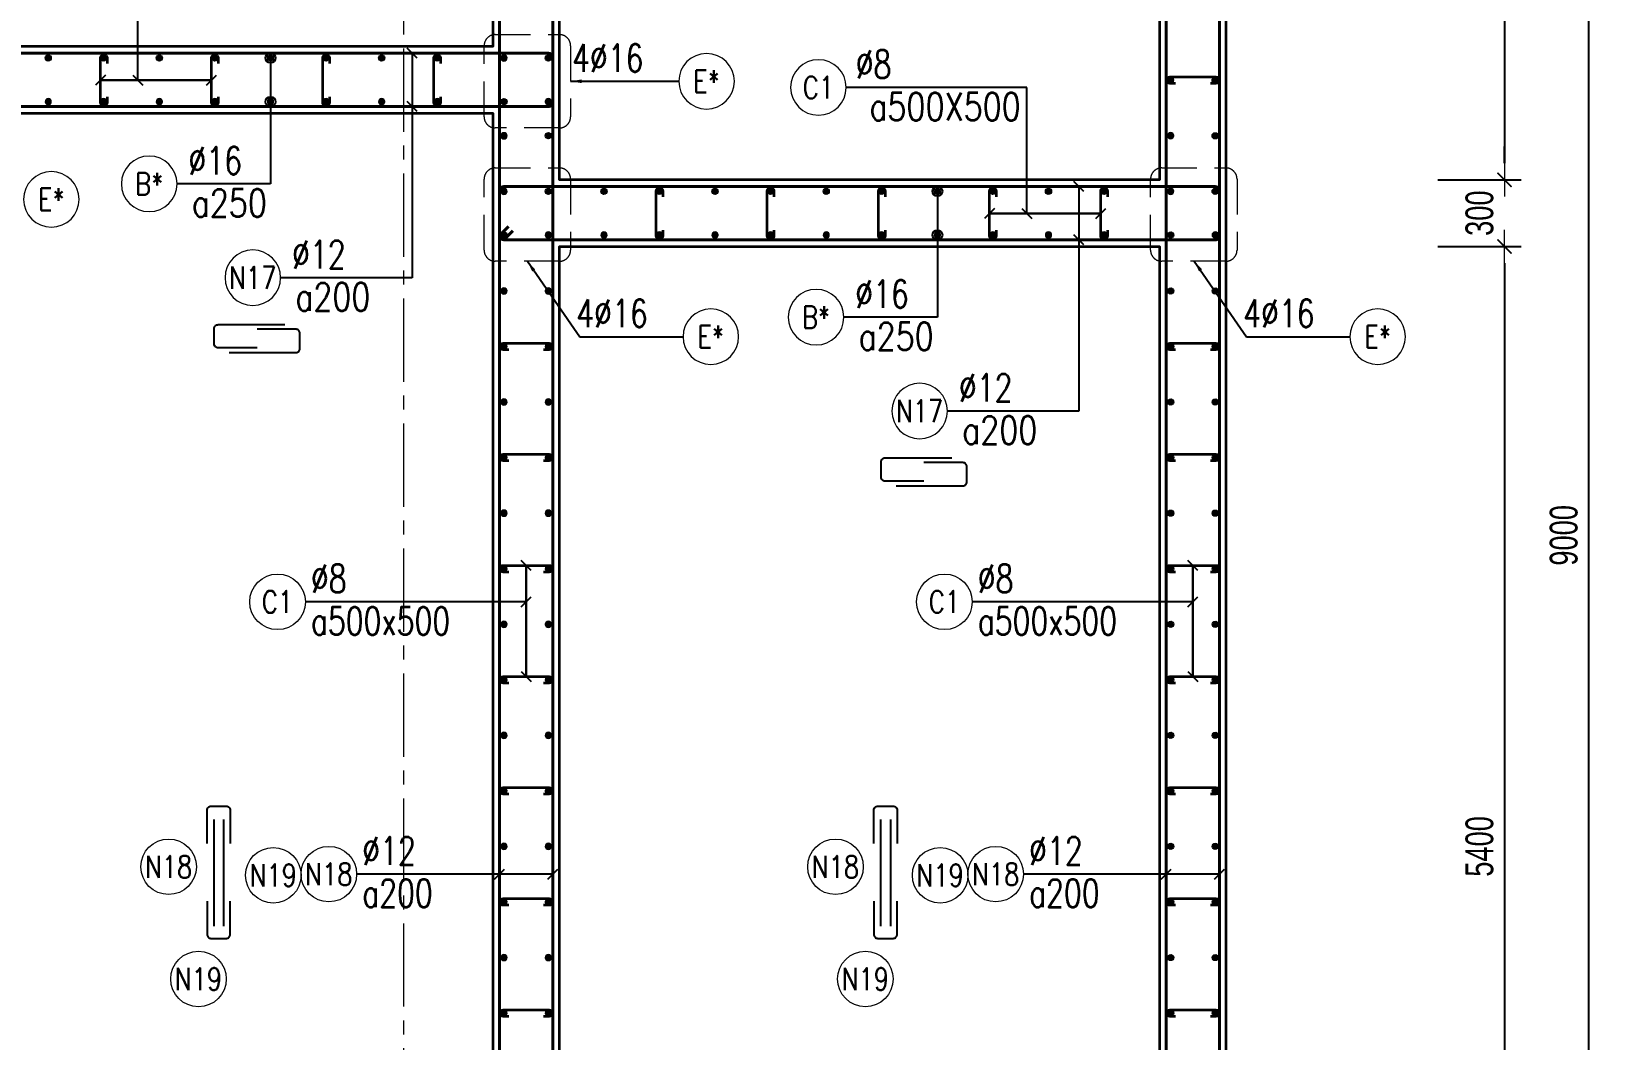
# Model space of a CAD drawing. Header units: millimetres. Extents: x 931337 to 1117500, y 19732 to 157199.
# Drawn here: x 954974 to 962055, y 142619 to 147156 of the extents above; entities that cross this region are included whole.
import ezdxf
from ezdxf.enums import TextEntityAlignment as Align

# ---------------------------------------------------------------- set-up
doc = ezdxf.new("R2010")
doc.units = ezdxf.units.MM
doc.header["$MEASUREMENT"] = 0
for name, pattern in [('HIDDEN', [9.525, 6.35, -3.175]), ('HIDDEN2', [4.7625, 3.175, -1.5875]), ('HT_Grid$0$CENTER2', [1.125, 0.75, -0.125, 0.125, -0.125])]:
    doc.linetypes.add(name, pattern=pattern)
doc.layers.get('0').update_dxf_attribs({"lineweight": 20})
doc.layers.get('Defpoints').update_dxf_attribs({"color": 151, "lineweight": 9})
for name, color, linetype in [('Hidden', 9, 'HIDDEN'), ('Leader', 6, 'Continuous'), ('Ligature', 1, 'Continuous')]:
    doc.layers.add(name, color=color, linetype=linetype)
for name, color, linetype, lineweight in [('HT_Grid$0$NDC_S_AXIS', 5, 'HT_Grid$0$CENTER2', 13), ('KC-LEADER', 153, 'Continuous', 18), ('KC-THEP', 6, 'Continuous', 40), ('NDC_S_DIM', 1, 'Continuous', 15), ('NDC_S_HIDDEN', 8, 'HIDDEN2', 13), ('NDC_S_LEADER', 1, 'Continuous', 15), ('NDC_S_REBAR', 4, 'Continuous', 35), ('NDC_S_STIRRUP', 4, 'Continuous', 40), ('NDC_S_VN TEXT', 7, 'Continuous', 20), ('NDC_S_WALL', 6, 'Continuous', 35)]:
    doc.layers.add(name, color=color, linetype=linetype, lineweight=lineweight)
doc.styles.add('NDC_ARIAL', font='arial.ttf', dxfattribs={"width": 0.85})
doc.styles.add('NDC_DIM', font='', dxfattribs={"width": 0.75})
doc.styles.add('NDC_EN TXT', font='romans.shx', dxfattribs={"width": 0.8})
doc.styles.get('NDC_DIM').set_extended_font_data('Dotum')
doc.dimstyles.new('NDC_1-50', dxfattribs={"dimscale": 50, "dimtxt": 2.5, "dimasz": 1, "dimexe": 1.5, "dimexo": 0, "dimgap": 0.8, "dimtad": 1, "dimdec": 0, "dimdsep": 46, "dimtxsty": 'NDC_ARIAL', "dimblk": 'DIMMARK', "dimcen": 49999.938995, "dimdle": 1.5, "dimclrd": 1, "dimclre": 1, "dimclrt": 3, "dimadec": 0, "dimazin": 0, "dimtfac": 1, "dimtdec": 0, "dimtix": 1, "dimtmove": 2, "dimatfit": 3, "dimfxl": 1, "dimarcsym": 0})
doc.dimstyles.new('NDC_dim_30', dxfattribs={"dimscale": 30, "dimtxt": 2.5, "dimasz": 1.5, "dimexe": 1.5, "dimexo": 2.5, "dimgap": 1, "dimtad": 1, "dimdec": 0, "dimzin": 0, "dimdsep": 46, "dimtxsty": 'NDC_DIM', "dimblk": 'DIMMARK', "dimcen": 0.09, "dimdle": 1.2, "dimclrd": 1, "dimclre": 1, "dimclrt": 3, "dimadec": 0, "dimazin": 0, "dimtfac": 1, "dimtdec": 0, "dimtix": 1, "dimtofl": 0, "dimtmove": 0, "dimatfit": 3, "dimfxl": 6, "dimfxlon": 1, "dimtolj": 1, "dimtzin": 0, "dimarcsym": 0})
doc.dimstyles.new('NDC_dim_50', dxfattribs={"dimscale": 50, "dimtxt": 2.5, "dimasz": 1.5, "dimexe": 1.5, "dimexo": 2.5, "dimgap": 1, "dimtad": 1, "dimdec": 0, "dimzin": 0, "dimdsep": 46, "dimtxsty": 'NDC_DIM', "dimblk": 'DIMMARK', "dimcen": 0.09, "dimdle": 1.2, "dimclrd": 1, "dimclre": 1, "dimclrt": 3, "dimadec": 0, "dimazin": 0, "dimtfac": 1, "dimtdec": 0, "dimtix": 1, "dimtofl": 0, "dimtmove": 0, "dimatfit": 3, "dimfxl": 6, "dimfxlon": 1, "dimtolj": 1, "dimtzin": 0, "dimarcsym": 0})

# ---------------------------------------------------------------- blocks, each defined once
blk = doc.blocks.new('THEP')
at = {"layer": 'KC-LEADER', "color": 6}
blk.add_circle((0, 0), 14, dxfattribs=at)
at = {"layer": 'KC-THEP'}
for p, q in [((-14, 0), (14, 0)), ((9.9, 9.9), (-9.9, -9.9)), ((-9.9, 9.9), (9.9, -9.9)), ((0, 14), (0, -14))]:
    blk.add_line(p, q, dxfattribs=at)
blk = doc.blocks.new('*U13')
blk.add_circle((-2.5, 0), 2.5)
at = {"layer": 'NDC_S_VN TEXT', "color": 3, "style": 'NDC_EN TXT', "width": 0.75}
blk.add_attdef('DK1', (0.5, 0.85), '', height=2.5, dxfattribs=at)
at = {"layer": 'NDC_S_VN TEXT', "color": 7, "style": 'NDC_EN TXT', "width": 0.8}
blk.add_attdef('SH2', text='', height=2, dxfattribs=at).set_placement((-2.5, 0), align=Align.MIDDLE)
blk = doc.blocks.new('DIMMARK')
at = {"layer": 'NDC_S_DIM', "color": 1}
blk.add_line((-1.5, 0), (1, 0), dxfattribs=at)
at = {"layer": 'NDC_S_DIM', "color": 2, "const_width": 0.1}
blk.add_lwpolyline([(-0.424, -0.424), (0.424, 0.424)], dxfattribs=at)
blk = doc.blocks.new('*U10')
blk.add_circle((2.5, 0), 2.5)
at = {"layer": 'NDC_S_VN TEXT', "color": 3, "style": 'NDC_EN TXT'}
for tag, width, p in [('DK2', 0.75, (-0.85, 0.85)), ('KC2', 0.8, (-0.85, -2.97))]:
    blk.add_attdef(tag, text='', height=2.5, dxfattribs=dict(at, width=width)).set_placement(p, align=Align.RIGHT)
at = {"layer": 'NDC_S_VN TEXT', "color": 7, "style": 'NDC_EN TXT', "width": 0.8}
blk.add_attdef('SH3', text='', height=2, dxfattribs=at).set_placement((2.5, 0), align=Align.MIDDLE)
blk = doc.blocks.new('A$C72321851')
at = {"layer": 'Ligature'}
for points in [[(-60.9, -129.3), (-60.9, 170.9, -0.414214), (-43.3, 188.5), (25.8, 188.5, -0.414214), (43.4, 170.9), (43.4, -4.3)], [(-39.7, -4.3), (-39.7, -179.5, 0.414214), (-22.1, -197.1), (47, -197.1, 0.414214), (64.6, -179.5), (64.6, 120.7)]]:
    blk.add_lwpolyline(points, format="xyb", dxfattribs=at)
blk = doc.blocks.new('*U12')
blk.add_circle((-2.5, 0), 2.5)
at = {"layer": 'NDC_S_VN TEXT', "color": 3, "style": 'NDC_EN TXT', "width": 0.75}
for tag, p in [('DK1', (0.5, 0.85)), ('KC1', (0.5, -2.97))]:
    blk.add_attdef(tag, p, '', height=2.5, dxfattribs=at)
at = {"layer": 'NDC_S_VN TEXT', "color": 7, "style": 'NDC_EN TXT', "width": 0.8}
blk.add_attdef('SH2', text='', height=2, dxfattribs=at).set_placement((-2.5, 0), align=Align.MIDDLE)
blk = doc.blocks.new('A$C7BC65A55')
at = {"layer": 'Ligature'}
for p, q in [((-15.2, 372, 0), (-15.2, 38.5, 0)), ((15.2, 372, 0), (15.2, 38.5, 0))]:
    blk.add_line(p, q, dxfattribs=at)
for points in [[(-36.2, 296.5), (-36.2, 400.9, -0.414214), (-24, 413.1), (24, 413.1, -0.414214), (36.2, 400.9), (36.2, 296.5)], [(-36.2, 116.5), (-36.2, 12.2, 0.414214), (-24, 0), (24, 0, 0.414214), (36.2, 12.2), (36.2, 116.5)]]:
    blk.add_lwpolyline(points, format="xyb", dxfattribs=at)
blk = doc.blocks.new('*U11')
blk.add_circle((-2.5, 0), 2.5)
at = {"layer": 'NDC_S_VN TEXT', "color": 3, "style": 'NDC_EN TXT', "width": 0.75}
for tag, p in [('DK1', (0.5, 0.85)), ('KC1', (0.5, -2.97))]:
    blk.add_attdef(tag, p, '', height=2.5, dxfattribs=at)
at = {"layer": 'NDC_S_VN TEXT', "color": 7, "style": 'NDC_EN TXT', "width": 0.8}
blk.add_attdef('SH2', text='', height=2, dxfattribs=at).set_placement((-2.5, 0), align=Align.MIDDLE)
blk = doc.blocks.new('*D38')
at = {"layer": 'Defpoints', "color": 0, "transparency": 16777216}
for p in [(960349.2, 149388.1), (961980.1, 149388.1), (960349.2, 140388.1)]:
    blk.add_point(p, dxfattribs=at)
at = {"layer": 'NDC_S_DIM', "color": 1, "lineweight": -2, "transparency": 16777216}
for p, q in [((961680.1, 149388.1), (962055.1, 149388.1)), ((961980.1, 140463.1), (961980.1, 149313.1)), ((961680.1, 140388.1), (962055.1, 140388.1))]:
    blk.add_line(p, q, dxfattribs=at)
at = {"layer": 'NDC_S_DIM', "color": 1, "lineweight": -2, "transparency": 16777216, "xscale": 75, "yscale": 75, "zscale": 75}
for p, rotation in [((961980.1, 149388.1), 90), ((961980.1, 140388.1), 270)]:
    blk.add_blockref('DIMMARK', p, dxfattribs=dict(at, rotation=rotation))
at = {"layer": 'NDC_S_DIM', "color": 3, "transparency": 16777216, "insert": (961867.5, 144888.1), "char_height": 125, "attachment_point": 5, "rotation": 90, "style": 'NDC_DIM'}
blk.add_mtext('\\A1;9000', dxfattribs=at)
blk = doc.blocks.new('*D103')
at = {"layer": 'Defpoints', "color": 0, "ltscale": 200, "transparency": 16777216}
for p in [(960049.2, 148988.1), (960049.2, 146488.1), (961601, 146488.1)]:
    blk.add_point(p, dxfattribs=at)
at = {"layer": 'NDC_S_DIM', "color": 1, "lineweight": -2, "ltscale": 200, "transparency": 16777216}
for p, q in [((961301, 148988.1), (961676, 148988.1)), ((961601, 148913.1), (961601, 146563.1)), ((961301, 146488.1), (961676, 146488.1))]:
    blk.add_line(p, q, dxfattribs=at)
at = {"layer": 'NDC_S_DIM', "color": 1, "lineweight": -2, "ltscale": 200, "transparency": 16777216, "xscale": 75, "yscale": 75, "zscale": 75}
for p, rotation in [((961601, 148988.1), 90), ((961601, 146488.1), 270)]:
    blk.add_blockref('DIMMARK', p, dxfattribs=dict(at, rotation=rotation))
at = {"layer": 'NDC_S_DIM', "color": 3, "ltscale": 200, "transparency": 16777216, "insert": (961488.4, 147738.1), "char_height": 125, "attachment_point": 5, "rotation": 90, "style": 'NDC_DIM'}
blk.add_mtext('\\A1;2500', dxfattribs=at)
blk = doc.blocks.new('*D104')
at = {"layer": 'Defpoints', "color": 0, "ltscale": 200, "transparency": 16777216}
for p in [(960049.2, 146488.1), (960049.2, 146188.1), (961601, 146188.1)]:
    blk.add_point(p, dxfattribs=at)
at = {"layer": 'NDC_S_DIM', "color": 1, "lineweight": -2, "ltscale": 200, "transparency": 16777216}
for p, q in [((961601, 146563.1), (961601, 146638.1)), ((961301, 146488.1), (961676, 146488.1)), ((961301, 146188.1), (961676, 146188.1)), ((961601, 146113.1), (961601, 146038.1))]:
    blk.add_line(p, q, dxfattribs=at)
at = {"layer": 'NDC_S_DIM', "color": 1, "lineweight": -2, "ltscale": 200, "transparency": 16777216, "xscale": 75, "yscale": 75, "zscale": 75}
for p, rotation in [((961601, 146488.1), 270), ((961601, 146188.1), 90)]:
    blk.add_blockref('DIMMARK', p, dxfattribs=dict(at, rotation=rotation))
at = {"layer": 'NDC_S_DIM', "color": 3, "ltscale": 200, "transparency": 16777216, "insert": (961488.4, 146338.1), "char_height": 125, "attachment_point": 5, "rotation": 90, "style": 'NDC_DIM'}
blk.add_mtext('\\A1;300', dxfattribs=at)
blk = doc.blocks.new('*D105')
at = {"layer": 'Defpoints', "color": 0, "ltscale": 200, "transparency": 16777216}
for p in [(960049.2, 146188.1), (960049.2, 140788.1), (961601, 140788.1)]:
    blk.add_point(p, dxfattribs=at)
at = {"layer": 'NDC_S_DIM', "color": 1, "lineweight": -2, "ltscale": 200, "transparency": 16777216}
for p, q in [((961301, 146188.1), (961676, 146188.1)), ((961601, 146113.1), (961601, 140863.1)), ((961301, 140788.1), (961676, 140788.1))]:
    blk.add_line(p, q, dxfattribs=at)
at = {"layer": 'NDC_S_DIM', "color": 1, "lineweight": -2, "ltscale": 200, "transparency": 16777216, "xscale": 75, "yscale": 75, "zscale": 75}
for p, rotation in [((961601, 146188.1), 90), ((961601, 140788.1), 270)]:
    blk.add_blockref('DIMMARK', p, dxfattribs=dict(at, rotation=rotation))
at = {"layer": 'NDC_S_DIM', "color": 3, "ltscale": 200, "transparency": 16777216, "insert": (961488.4, 143488.1), "char_height": 125, "attachment_point": 5, "rotation": 90, "style": 'NDC_DIM'}
blk.add_mtext('\\A1;5400', dxfattribs=at)

msp = doc.modelspace()

# ---------------------------------------------------------------- linework, layer by layer
for centre in [(955590.89, 143396.489), (956061.859, 143358.329), (958590.89, 143396.489), (959061.859, 143358.329), (955725.338, 142891.486), (958725.338, 142891.486)]:
    msp.add_circle(centre, 125)
at = {"layer": 'HT_Grid$0$NDC_S_AXIS', "ltscale": 500}
msp.add_line((956649.189, 138829.488), (956649.189, 151105.602), dxfattribs=at)
at = {"layer": 'NDC_S_HIDDEN', "ltscale": 50}
for points in [[(957060.236, 147141.497), (957349.189, 147141.497, -0.41421356), (957399.189, 147091.497), (957399.189, 146771.76, -0.41421356), (957349.189, 146721.76), (957060.236, 146721.76, -0.41421356), (957010.236, 146771.76), (957010.236, 147091.497, -0.41421356)], [(957060.236, 146541.497), (957349.189, 146541.497, -0.41421356), (957399.189, 146491.497), (957399.189, 146171.76, -0.41421356), (957349.189, 146121.76), (957060.236, 146121.76, -0.41421356), (957010.236, 146171.76), (957010.236, 146491.497, -0.41421356)], [(960058.354, 146541.497), (960347.307, 146541.497, -0.41421356), (960397.307, 146491.497), (960397.307, 146171.76, -0.41421356), (960347.307, 146121.76), (960058.354, 146121.76, -0.41421356), (960008.354, 146171.76), (960008.354, 146491.497, -0.41421356)]]:
    msp.add_lwpolyline(points, format="xyb", close=True, dxfattribs=at)
at = {"layer": 'NDC_S_REBAR'}
for points in [[(955314.189, 146861.513), (955314.189, 146836.513, -1), (955284.189, 146836.513), (955284.189, 147036.513, -1), (955314.189, 147036.513), (955314.189, 147011.513)], [(955814.189, 146861.513), (955814.189, 146836.513, -1), (955784.189, 146836.513), (955784.189, 147036.513, -1), (955814.189, 147036.513), (955814.189, 147011.513)], [(956314.189, 146861.513), (956314.189, 146836.513, -1), (956284.189, 146836.513), (956284.189, 147036.513, -1), (956314.189, 147036.513), (956314.189, 147011.513)], [(956814.189, 146861.513), (956814.189, 146836.513, -1), (956784.189, 146836.513), (956784.189, 147036.513, -1), (956814.189, 147036.513), (956814.189, 147011.513)], [(960120.727, 146921.513), (960095.727, 146921.513, -1), (960095.727, 146951.513), (960302.751, 146951.513, -1), (960302.751, 146921.513), (960277.751, 146921.513)], [(957814.189, 146261.513), (957814.189, 146236.513, -1), (957784.189, 146236.513), (957784.189, 146436.513, -1), (957814.189, 146436.513), (957814.189, 146411.513)], [(958314.189, 146261.513), (958314.189, 146236.513, -1), (958284.189, 146236.513), (958284.189, 146436.513, -1), (958314.189, 146436.513), (958314.189, 146411.513)], [(958814.189, 146261.513), (958814.189, 146236.513, -1), (958784.189, 146236.513), (958784.189, 146436.513, -1), (958814.189, 146436.513), (958814.189, 146411.513)], [(959314.189, 146261.513), (959314.189, 146236.513, -1), (959284.189, 146236.513), (959284.189, 146436.513, -1), (959314.189, 146436.513), (959314.189, 146411.513)], [(959814.189, 146261.513), (959814.189, 146236.513, -1), (959784.189, 146236.513), (959784.189, 146436.513, -1), (959814.189, 146436.513), (959814.189, 146411.513)], [(957120.727, 145723.06), (957095.727, 145723.06, -1), (957095.727, 145753.06), (957302.751, 145753.06, -1), (957302.751, 145723.06), (957277.751, 145723.06)], [(960120.727, 145723.06), (960095.727, 145723.06, -1), (960095.727, 145753.06), (960302.751, 145753.06, -1), (960302.751, 145723.06), (960277.751, 145723.06)], [(957120.727, 145223.06), (957095.727, 145223.06, -1), (957095.727, 145253.06), (957302.751, 145253.06, -1), (957302.751, 145223.06), (957277.751, 145223.06)], [(960120.727, 145223.06), (960095.727, 145223.06, -1), (960095.727, 145253.06), (960302.751, 145253.06, -1), (960302.751, 145223.06), (960277.751, 145223.06)], [(957120.727, 144723.06), (957095.727, 144723.06, -1), (957095.727, 144753.06), (957302.751, 144753.06, -1), (957302.751, 144723.06), (957277.751, 144723.06)], [(960120.727, 144723.06), (960095.727, 144723.06, -1), (960095.727, 144753.06), (960302.751, 144753.06, -1), (960302.751, 144723.06), (960277.751, 144723.06)], [(957120.727, 144223.06), (957095.727, 144223.06, -1), (957095.727, 144253.06), (957302.751, 144253.06, -1), (957302.751, 144223.06), (957277.751, 144223.06)], [(960120.727, 144223.06), (960095.727, 144223.06, -1), (960095.727, 144253.06), (960302.751, 144253.06, -1), (960302.751, 144223.06), (960277.751, 144223.06)], [(957120.727, 143723.06), (957095.727, 143723.06, -1), (957095.727, 143753.06), (957302.751, 143753.06, -1), (957302.751, 143723.06), (957277.751, 143723.06)], [(960120.727, 143723.06), (960095.727, 143723.06, -1), (960095.727, 143753.06), (960302.751, 143753.06, -1), (960302.751, 143723.06), (960277.751, 143723.06)], [(957120.727, 143223.06), (957095.727, 143223.06, -1), (957095.727, 143253.06), (957302.751, 143253.06, -1), (957302.751, 143223.06), (957277.751, 143223.06)], [(960120.727, 143223.06), (960095.727, 143223.06, -1), (960095.727, 143253.06), (960302.751, 143253.06, -1), (960302.751, 143223.06), (960277.751, 143223.06)], [(957120.727, 142723.06), (957095.727, 142723.06, -1), (957095.727, 142753.06), (957302.751, 142753.06, -1), (957302.751, 142723.06), (957277.751, 142723.06)], [(960120.727, 142723.06), (960095.727, 142723.06, -1), (960095.727, 142753.06), (960302.751, 142753.06, -1), (960302.751, 142723.06), (960277.751, 142723.06)]]:
    msp.add_lwpolyline(points, format="xyb", dxfattribs=at)
at = {"layer": 'NDC_S_STIRRUP'}
for points in [[(957279.189, 140378.06), (957319.189, 140338.06, -0.41421356), (957299.189, 140318.06), (957099.189, 140318.06, -0.41421356), (957079.189, 140338.06), (957079.189, 149438.06, -0.41421356), (957099.189, 149458.06), (957299.189, 149458.06, -0.41421356), (957319.189, 149438.06), (957319.189, 140338.06, -0.41421356), (957299.189, 140318.06), (957259.189, 140358.06)], [(960279.189, 140378.06), (960319.189, 140338.06, -0.41421356), (960299.189, 140318.06), (960099.189, 140318.06, -0.41421356), (960079.189, 140338.06), (960079.189, 149438.06, -0.41421356), (960099.189, 149458.06), (960299.189, 149458.06, -0.41421356), (960319.189, 149438.06), (960319.189, 140338.06, -0.41421356), (960299.189, 140318.06), (960259.189, 140358.06)], [(954039.189, 146858.06), (953999.189, 146818.06, -0.41421356), (953979.189, 146838.06), (953979.189, 147038.06, -0.41421356), (953999.189, 147058.06), (957299.161, 147058.06, -0.41421356), (957319.161, 147038.06), (957319.161, 146838.06, -0.41435759), (957299.161, 146818.06), (953999.189, 146818.06, -0.41421356), (953979.189, 146838.06), (954019.189, 146878.06)], [(957139.189, 146258.06), (957099.189, 146218.06, -0.41421356), (957079.189, 146238.06), (957079.189, 146438.06, -0.41421356), (957099.189, 146458.06), (960299.189, 146458.06, -0.41421356), (960319.189, 146438.06), (960319.189, 146238.06, -0.41435759), (960299.189, 146218.06), (957099.189, 146218.06, -0.41421356), (957079.189, 146238.06), (957119.189, 146278.06)]]:
    msp.add_lwpolyline(points, format="xyb", dxfattribs=at)
at = {"layer": 'NDC_S_WALL'}
for points in [[(952749.189, 140288.06), (960349.189, 140288.06), (960349.189, 149488.06), (959249.189, 149488.06), (959249.189, 148988.06), (960049.189, 148988.06), (960049.189, 146488.06), (957349.189, 146488.06), (957349.189, 148988.06), (958149.189, 148988.06), (958149.189, 149488.06), (956099.189, 149488.06), (956099.189, 148988.06), (957049.189, 148988.06), (957049.189, 147088.06), (954249.189, 147088.06)], [(954249.189, 146788.06), (957049.189, 146788.06), (957049.189, 140788.06), (952749.189, 140788.06)]]:
    msp.add_lwpolyline(points, dxfattribs=at)
msp.add_lwpolyline([(960049.189, 140788.06), (957349.189, 140788.06), (957349.189, 146188.06), (960049.189, 146188.06)], close=True, dxfattribs=at)

# ---------------------------------------------------------------- block references
at = {"layer": 'Hidden', "xscale": 1.44, "yscale": 1.44, "zscale": 1.44}
for p in [(955815.97, 143074.208, 0.03), (958815.97, 143074.208, 0.03)]:
    msp.add_blockref('A$C7BC65A55', p, dxfattribs=at)
at = {"layer": 'KC-THEP'}
for p, rotation in [((955049.189, 147036.513), 189.6685644363809), ((955299.189, 147036.513), 189.6685644363809), ((955549.189, 147036.513), 189.6685644363809), ((955799.189, 147036.513), 189.6685644363809), ((956049.189, 147036.513), 189.6685644363809), ((956299.189, 147036.513), 189.6685644363809), ((956549.189, 147036.513), 189.6685644363809), ((956799.189, 147036.513), 189.6685644363809), ((957299.161, 147036.212), 9.66856443638095), ((960299.161, 146936.212), 9.66856443638095), ((957099.189, 146839.606), 9.668564436380898), ((957299.189, 146686.513), 189.6685644363809), ((960299.161, 146686.212), 9.66856443638095), ((957299.189, 146436.513), 189.6685644363809), ((957549.189, 146436.513), 189.6685644363809), ((957799.189, 146436.513), 189.6685644363809), ((958049.189, 146436.513), 189.6685644363809), ((958299.189, 146436.513), 189.6685644363809), ((958549.189, 146436.513), 189.6685644363809), ((958799.189, 146436.513), 189.6685644363809), ((959049.189, 146436.513), 189.6685644363809), ((959299.189, 146436.513), 189.6685644363809), ((959549.189, 146436.513), 189.6685644363809), ((959799.189, 146436.513), 189.6685644363809), ((960299.161, 146436.212), 9.66856443638095), ((957099.217, 146239.907), 189.6685644363809), ((960099.189, 146239.606), 9.668564436380898), ((960099.189, 145988.06), 9.668564436380926), ((960299.189, 145988.06), 9.668564436380926), ((960099.189, 145738.06), 9.668564436380926), ((960299.189, 145738.06), 9.668564436380926), ((960099.189, 145488.06), 9.668564436380926), ((960299.189, 145488.06), 9.668564436380926), ((960099.189, 145238.06), 9.668564436380926), ((960299.189, 145238.06), 9.668564436380926), ((960099.189, 144988.06), 9.668564436380926), ((960299.189, 144988.06), 9.668564436380926), ((960099.189, 144738.06), 9.668564436380926), ((960299.189, 144738.06), 9.668564436380926), ((960099.189, 144488.06), 9.668564436380926), ((960299.189, 144488.06), 9.668564436380926), ((960099.189, 144238.06), 9.668564436380926), ((960299.189, 144238.06), 9.668564436380926), ((960099.189, 143988.06), 9.668564436380926), ((960299.189, 143988.06), 9.668564436380926), ((960099.189, 143738.06), 9.668564436380926), ((960299.189, 143738.06), 9.668564436380926), ((960099.189, 143488.06), 9.668564436380926), ((960299.189, 143488.06), 9.668564436380926), ((960099.189, 143238.06), 9.668564436380926), ((960299.189, 143238.06), 9.668564436380926), ((960099.189, 142988.06), 9.668564436380926), ((960299.189, 142988.06), 9.668564436380926), ((960099.189, 142738.06), 9.668564436380926), ((960299.189, 142738.06), 9.668564436380926)]:
    msp.add_blockref('THEP', p, dxfattribs=dict(at, rotation=rotation))
at = {"layer": 'KC-THEP', "xscale": -1}
for p, rotation in [((957099.189, 147036.513), 170.331435563619), ((960099.189, 146936.513), 170.331435563619), ((955049.189, 146839.606), 350.3314355636191), ((955299.189, 146839.606), 350.3314355636191), ((955549.189, 146839.606), 350.3314355636191), ((955799.189, 146839.606), 350.3314355636191), ((956049.189, 146839.606), 350.3314355636191), ((956299.189, 146839.606), 350.3314355636191), ((956549.189, 146839.606), 350.3314355636191), ((956799.189, 146839.606), 350.3314355636191), ((957299.161, 146839.907), 170.331435563619), ((957099.217, 146686.212), 350.3314355636191), ((960099.189, 146686.513), 170.331435563619), ((957099.217, 146436.212), 350.3314355636191), ((960099.189, 146436.513), 170.331435563619), ((957299.189, 146239.606), 350.3314355636191), ((957549.189, 146239.606), 350.3314355636191), ((957799.189, 146239.606), 350.3314355636191), ((958049.189, 146239.606), 350.3314355636191), ((958299.189, 146239.606), 350.3314355636191), ((958549.189, 146239.606), 350.3314355636191), ((958799.189, 146239.606), 350.3314355636191), ((959049.189, 146239.606), 350.3314355636191), ((959299.189, 146239.606), 350.3314355636191), ((959549.189, 146239.606), 350.3314355636191), ((959799.189, 146239.606), 350.3314355636191), ((960299.161, 146239.907), 170.331435563619), ((957099.3, 145988.06), 350.3314355636191), ((957299.3, 145988.06), 350.3314355636191), ((957099.3, 145738.06), 350.3314355636191), ((957299.3, 145738.06), 350.3314355636191), ((957099.3, 145488.06), 350.3314355636191), ((957299.3, 145488.06), 350.3314355636191), ((957099.3, 145238.06), 350.3314355636191), ((957299.3, 145238.06), 350.3314355636191), ((957099.3, 144988.06), 350.3314355636191), ((957299.3, 144988.06), 350.3314355636191), ((957099.3, 144738.06), 350.3314355636191), ((957299.3, 144738.06), 350.3314355636191), ((957099.3, 144488.06), 350.3314355636191), ((957299.3, 144488.06), 350.3314355636191), ((957099.3, 144238.06), 350.3314355636191), ((957299.3, 144238.06), 350.3314355636191), ((957099.3, 143988.06), 350.3314355636191), ((957299.3, 143988.06), 350.3314355636191), ((957099.3, 143738.06), 350.3314355636191), ((957299.3, 143738.06), 350.3314355636191), ((957099.3, 143488.06), 350.3314355636191), ((957299.3, 143488.06), 350.3314355636191), ((957099.3, 143238.06), 350.3314355636191), ((957299.3, 143238.06), 350.3314355636191), ((957099.3, 142988.06), 350.3314355636191), ((957299.3, 142988.06), 350.3314355636191), ((957099.3, 142738.06), 350.3314355636191), ((957299.3, 142738.06), 350.3314355636191)]:
    msp.add_blockref('THEP', p, dxfattribs=dict(at, rotation=rotation))
at = {"layer": 'Leader', "xscale": -1, "rotation": 270.0000000000001}
for p in [(955993.113, 145771.952), (958993.113, 145171.952)]:
    msp.add_blockref('A$C72321851', p, dxfattribs=at)
at = {"layer": 'NDC_S_VN TEXT'}
ref = msp.add_blockref('*U13', (957885.984, 146931.629), dxfattribs=dict(at, xscale=-50, yscale=50, zscale=50))
ref.add_attrib('SH2', 'E*', dxfattribs={"color": 7, "height": 100, "style": 'NDC_EN TXT', "width": 0.8}).set_placement((958010.984, 146931.629), align=Align.MIDDLE)
ref.add_attrib('DK1', '4%%C16', (957405.627, 146973.904), dxfattribs={"color": 3, "height": 125, "style": 'NDC_EN TXT', "width": 0.75})
ref = msp.add_blockref('*U10', (958639.165, 146903.855), dxfattribs=dict(at, xscale=-50, yscale=50, zscale=50))
ref.add_attrib('SH3', 'C1', dxfattribs={"color": 7, "height": 100, "style": 'NDC_EN TXT', "width": 0.8}).set_placement((958514.165, 146903.855), align=Align.MIDDLE)
ref.add_attrib('DK2', '%%c8', dxfattribs={"color": 3, "height": 125, "style": 'NDC_EN TXT', "width": 0.75}).set_placement((958842.379, 146946.131), align=Align.RIGHT)
ref.add_attrib('KC2', 'a500X500', dxfattribs={"color": 3, "height": 125, "style": 'NDC_EN TXT', "width": 0.8}).set_placement((959424.522, 146755.228), align=Align.RIGHT)
ref = msp.add_blockref('*U10', (955628.578, 146469.894), dxfattribs=dict(at, xscale=-50, yscale=50, zscale=50))
ref.add_attrib('SH3', 'B*', dxfattribs={"color": 7, "height": 100, "style": 'NDC_EN TXT', "width": 0.8}).set_placement((955503.578, 146469.894), align=Align.MIDDLE)
ref.add_attrib('DK2', '%%C16', dxfattribs={"color": 3, "height": 125, "style": 'NDC_EN TXT', "width": 0.75}).set_placement((955921.078, 146512.169), align=Align.RIGHT)
ref.add_attrib('KC2', 'a250', dxfattribs={"color": 3, "height": 125, "style": 'NDC_EN TXT', "width": 0.8}).set_placement((956032.982, 146321.267), align=Align.RIGHT)
ref = msp.add_blockref('*U13', (954938.413, 146400.12), dxfattribs=dict(at, xscale=-50, yscale=50, zscale=50))
ref.add_attrib('SH2', 'E*', dxfattribs={"color": 7, "height": 100, "style": 'NDC_EN TXT', "width": 0.8}).set_placement((955063.413, 146400.12), align=Align.MIDDLE)
ref.add_attrib('DK1', '4%%C16', (954458.056, 146442.395), dxfattribs={"color": 3, "height": 125, "style": 'NDC_EN TXT', "width": 0.75})
ref = msp.add_blockref('*U10', (956094.535, 146047.496), dxfattribs=dict(at, xscale=-50, yscale=50, zscale=50))
ref.add_attrib('SH3', 'N17', dxfattribs={"color": 7, "height": 100, "style": 'NDC_EN TXT', "width": 0.8}).set_placement((955969.535, 146047.496), align=Align.MIDDLE)
ref.add_attrib('DK2', '%%C12', dxfattribs={"color": 3, "height": 125, "style": 'NDC_EN TXT', "width": 0.75}).set_placement((956387.035, 146089.771), align=Align.RIGHT)
ref.add_attrib('KC2', 'a200', dxfattribs={"color": 3, "height": 125, "style": 'NDC_EN TXT', "width": 0.8}).set_placement((956498.94, 145898.869), align=Align.RIGHT)
ref = msp.add_blockref('*U10', (958628.578, 145869.894), dxfattribs=dict(at, xscale=-50, yscale=50, zscale=50))
ref.add_attrib('SH3', 'B*', dxfattribs={"color": 7, "height": 100, "style": 'NDC_EN TXT', "width": 0.8}).set_placement((958503.578, 145869.894), align=Align.MIDDLE)
ref.add_attrib('DK2', '%%C16', dxfattribs={"color": 3, "height": 125, "style": 'NDC_EN TXT', "width": 0.75}).set_placement((958921.078, 145912.169), align=Align.RIGHT)
ref.add_attrib('KC2', 'a250', dxfattribs={"color": 3, "height": 125, "style": 'NDC_EN TXT', "width": 0.8}).set_placement((959032.982, 145721.267), align=Align.RIGHT)
ref = msp.add_blockref('*U13', (957905.191, 145782.047), dxfattribs=dict(at, xscale=-50, yscale=50, zscale=50))
ref.add_attrib('SH2', 'E*', dxfattribs={"color": 7, "height": 100, "style": 'NDC_EN TXT', "width": 0.8}).set_placement((958030.191, 145782.047), align=Align.MIDDLE)
ref.add_attrib('DK1', '4%%C16', (957424.834, 145824.322), dxfattribs={"color": 3, "height": 125, "style": 'NDC_EN TXT', "width": 0.75})
ref = msp.add_blockref('*U13', (960905.191, 145782.047), dxfattribs=dict(at, xscale=-50, yscale=50, zscale=50))
ref.add_attrib('SH2', 'E*', dxfattribs={"color": 7, "height": 100, "style": 'NDC_EN TXT', "width": 0.8}).set_placement((961030.191, 145782.047), align=Align.MIDDLE)
ref.add_attrib('DK1', '4%%C16', (960424.834, 145824.322), dxfattribs={"color": 3, "height": 125, "style": 'NDC_EN TXT', "width": 0.75})
ref = msp.add_blockref('*U10', (959094.535, 145447.496), dxfattribs=dict(at, xscale=-50, yscale=50, zscale=50))
ref.add_attrib('SH3', 'N17', dxfattribs={"color": 7, "height": 100, "style": 'NDC_EN TXT', "width": 0.8}).set_placement((958969.535, 145447.496), align=Align.MIDDLE)
ref.add_attrib('DK2', '%%C12', dxfattribs={"color": 3, "height": 125, "style": 'NDC_EN TXT', "width": 0.75}).set_placement((959387.035, 145489.771), align=Align.RIGHT)
ref.add_attrib('KC2', 'a200', dxfattribs={"color": 3, "height": 125, "style": 'NDC_EN TXT', "width": 0.8}).set_placement((959498.94, 145298.869), align=Align.RIGHT)
at = {"layer": 'NDC_S_VN TEXT', "xscale": 50, "yscale": 50, "zscale": 50}
for name, p, values in [('*U12', (956205.926, 144588.698), {'SH2': 'C1', 'DK1': '%%c8', 'KC1': 'a500x500'}), ('*U12', (959205.926, 144588.698), {'SH2': 'C1', 'DK1': '%%c8', 'KC1': 'a500x500'}), ('*U11', (956436.801, 143363.497), {'SH2': 'N18', 'DK1': '%%C12', 'KC1': 'a200'}), ('*U11', (959436.801, 143363.497), {'SH2': 'N18', 'DK1': '%%C12', 'KC1': 'a200'})]:
    msp.add_blockref(name, p, dxfattribs=at).add_auto_attribs(values)

# ---------------------------------------------------------------- texts
at = {"layer": 'NDC_S_VN TEXT', "color": 7, "style": 'NDC_EN TXT', "width": 0.8}
for tag, p in [('N18', (955590.89, 143396.489)), ('N19', (956061.859, 143358.329)), ('N18', (958590.89, 143396.489)), ('N19', (959061.859, 143358.329)), ('N19', (955725.338, 142891.486)), ('N19', (958725.338, 142891.486))]:
    msp.add_attdef(tag, text='3', height=100, dxfattribs=at).set_placement(p, align=Align.MIDDLE)

# ---------------------------------------------------------------- dimensions: what is measured, and where the dimension line sits
at = {"layer": 'NDC_S_DIM'}
dim = msp.add_linear_dim(base=(961980.099, 149388.06), p1=(960349.189, 140388.06), p2=(960349.189, 149388.06), angle=90, dimstyle='NDC_dim_50', dxfattribs=at)
dim.commit()
dim.dimension.update_dxf_attribs({"geometry": '*D38', "text_midpoint": (961867.514, 144888.06)})
at = {"layer": 'NDC_S_DIM', "ltscale": 200}
for base, p1, p2, picture, middle in [((961600.988, 146488.06), (960049.189, 148988.06), (960049.189, 146488.06), '*D103', (961488.403, 147738.06)), ((961600.988, 146188.06), (960049.189, 146488.06), (960049.189, 146188.06), '*D104', (961488.403, 146338.06)), ((961600.988, 140788.06), (960049.189, 146188.06), (960049.189, 140788.06), '*D105', (961488.403, 143488.06))]:
    dim = msp.add_linear_dim(base=base, p1=p1, p2=p2, angle=90, dimstyle='NDC_dim_50', override={"dimtmove": 1}, dxfattribs=at)
    dim.commit()
    dim.dimension.update_dxf_attribs({"geometry": picture, "text_midpoint": middle})

# ---------------------------------------------------------------- leaders
at = {"layer": 'NDC_S_LEADER'}
for points, dimstyle, override in [([(955452.061, 146936.513), (955452.061, 147503.855), (954639.165, 147503.855)], 'NDC_dim_30', {"dimtad": 0, "dimldrblk": 'Oblique'}), ([(956686.281, 147058.06), (956686.281, 146047.315), (956094.535, 146047.315)], 'NDC_dim_30', {"dimtad": 0, "dimldrblk": 'Oblique'}), ([(956049.189, 147036.513), (956049.189, 146469.713), (955628.578, 146469.713)], 'NDC_dim_30', {"dimgap": 1, "dimtad": 0, "dimldrblk": 'Origin'}), ([(955284.189, 146936.513), (955784.189, 146936.513)], 'NDC_dim_30', {"dimtad": 0, "dimldrblk": 'Oblique'}), ([(955784.189, 146936.513), (955284.189, 146936.513)], 'NDC_dim_30', {"dimtad": 0, "dimldrblk": 'Oblique'}), ([(957399.189, 146931.629), (957885.984, 146931.629)], 'NDC_1-50', {"dimgap": 0.8, "dimtad": 0}), ([(959452.061, 146336.513), (959452.061, 146903.855), (958639.165, 146903.855)], 'NDC_dim_30', {"dimtad": 0, "dimldrblk": 'Oblique'}), ([(956049.189, 146839.606), (956049.189, 146469.713), (955628.578, 146469.713)], 'NDC_dim_30', {"dimgap": 1, "dimtad": 0, "dimldrblk": 'Origin'}), ([(956686.281, 146818.06), (956686.281, 146047.315), (956094.535, 146047.315)], 'NDC_dim_30', {"dimtad": 0, "dimldrblk": 'Oblique'}), ([(959049.189, 146436.513), (959049.189, 145869.713), (958628.578, 145869.713)], 'NDC_dim_30', {"dimgap": 1, "dimtad": 0, "dimldrblk": 'Origin'}), ([(959686.281, 146458.06), (959686.281, 145447.315), (959094.535, 145447.315)], 'NDC_dim_30', {"dimtad": 0, "dimldrblk": 'Oblique'}), ([(959284.189, 146336.513), (959784.189, 146336.513)], 'NDC_dim_30', {"dimtad": 0, "dimldrblk": 'Oblique'}), ([(959784.189, 146336.513), (959284.189, 146336.513)], 'NDC_dim_30', {"dimtad": 0, "dimldrblk": 'Oblique'}), ([(959049.189, 146239.606), (959049.189, 145869.713), (958628.578, 145869.713)], 'NDC_dim_30', {"dimgap": 1, "dimtad": 0, "dimldrblk": 'Origin'}), ([(959686.281, 146218.06), (959686.281, 145447.315), (959094.535, 145447.315)], 'NDC_dim_30', {"dimtad": 0, "dimldrblk": 'Oblique'}), ([(957204.712, 146121.76), (957440.674, 145782.047), (957905.191, 145782.047)], 'NDC_1-50', {"dimgap": 0.8, "dimtad": 0}), ([(960204.712, 146121.76), (960440.674, 145782.047), (960905.191, 145782.047)], 'NDC_1-50', {"dimgap": 0.8, "dimtad": 0}), ([(957199.239, 144753.06), (957199.239, 144253.06)], 'NDC_dim_30', {"dimtad": 0, "dimldrblk": 'Oblique'}), ([(957199.239, 144253.06), (957199.239, 144753.06)], 'NDC_dim_30', {"dimtad": 0, "dimldrblk": 'Oblique'}), ([(960199.239, 144753.06), (960199.239, 144253.06)], 'NDC_dim_30', {"dimtad": 0, "dimldrblk": 'Oblique'}), ([(960199.239, 144253.06), (960199.239, 144753.06)], 'NDC_dim_30', {"dimtad": 0, "dimldrblk": 'Oblique'}), ([(957199.239, 144588.697), (956205.926, 144588.697)], 'NDC_dim_30', {"dimtad": 0, "dimldrblk": 'Oblique'}), ([(960199.239, 144588.697), (959205.926, 144588.697)], 'NDC_dim_30', {"dimtad": 0, "dimldrblk": 'Oblique'}), ([(957319.189, 143363.316), (956436.801, 143363.316)], 'NDC_dim_30', {"dimtad": 0, "dimldrblk": 'Oblique'}), ([(957079.189, 143363.316), (956436.801, 143363.316)], 'NDC_dim_30', {"dimtad": 0, "dimldrblk": 'Oblique'}), ([(960319.189, 143363.316), (959436.801, 143363.316)], 'NDC_dim_30', {"dimtad": 0, "dimldrblk": 'Oblique'}), ([(960079.189, 143363.316), (959436.801, 143363.316)], 'NDC_dim_30', {"dimtad": 0, "dimldrblk": 'Oblique'})]:
    msp.add_leader(points, dimstyle=dimstyle, override=override, dxfattribs=at)

doc.saveas('drawing.dxf')
